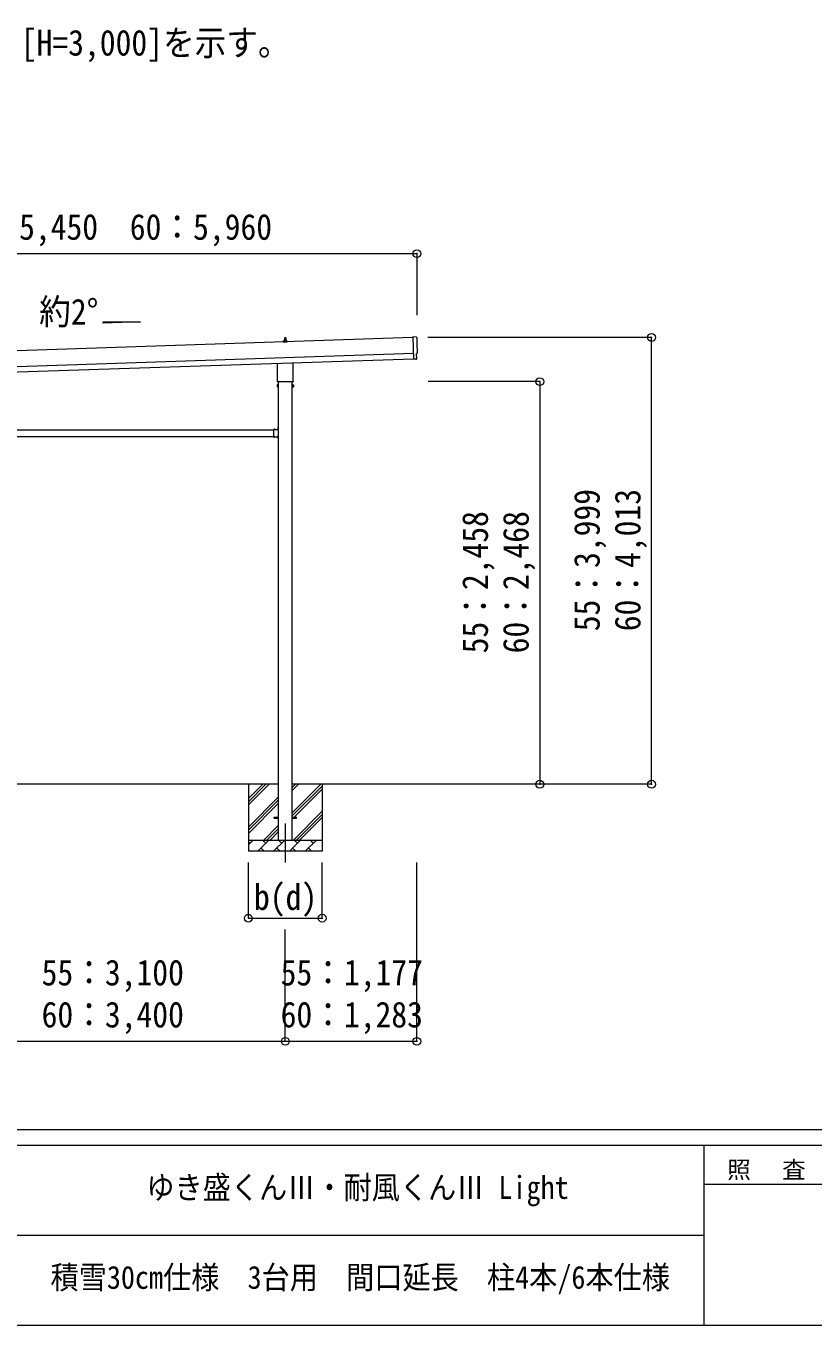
# Model space of a CAD drawing. Units: millimetres at full size, sheet at 1:70; details may follow other scales. Extents: x -19675 to 19675, y -13580 to 13580.
# Drawn here: x 238 to 7280, y -13580 to -1953 of the extents above; entities that cross this region are included whole.
import ezdxf
from ezdxf.enums import TextEntityAlignment as Align

# ---------------------------------------------------------------- set-up
doc = ezdxf.new("R2010")
doc.units = ezdxf.units.MM
doc.header["$LTSCALE"] = 70
doc.header["$PDMODE"] = 32
doc.header["$PDSIZE"] = 70
doc.linetypes.add('CHAIN1', pattern=[8, 5, -1, 1, -1])
doc.linetypes.add('USER3', pattern=[4, 3, -1])
for name, color, linetype, lineweight in [('0-1_Defpoints', 7, 'CHAIN1', 9), ('0-2_TEXT1', 4, 'Continuous', 9), ('0-3_SHAPE', 7, 'Continuous', 9), ('0-7_PARTS2', 7, 'Continuous', 9), ('0-8_TABLE1', 6, 'Continuous', 9), ('0-D', 7, 'Continuous', 9), ('F-0', 7, 'Continuous', 9)]:
    doc.layers.add(name, color=color, linetype=linetype, lineweight=lineweight)
doc.styles.add('ＭＳ ゴシック', font='')
doc.styles.get('ＭＳ ゴシック').set_extended_font_data('MS Gothic')

msp = doc.modelspace()

# ---------------------------------------------------------------- linework, layer by layer
at = {"layer": '0-1_Defpoints'}
msp.add_line((2558.1, -9089.88), (2558.1, -9438.88), dxfattribs=at)
at = {"layer": '0-2_TEXT1'}
for p, q in [((3699.47, -4741.8), (-1683.54, -4921.23)), ((2552.1, -4767.28), (2552.83, -4743.76)), ((2553.83, -4742.78), (2562.38, -4742.78)), ((2563.38, -4743.76), (2564.1, -4767.28)), ((3699.3, -4736.71), (3705.92, -4935.46)), ((3729.47, -4737.28), (3699.3, -4736.71)), ((-1678.88, -5061.15), (3704.13, -4881.72)), ((2539.85, -4782.78), (2539.85, -4775.07)), ((2576.35, -4782.78), (2539.85, -4782.78)), ((2540.24, -4774.28), (2575.97, -4774.28)), ((2540.62, -4774.1), (2547.34, -4772.47)), ((2547.72, -4772.28), (2568.49, -4772.28)), ((2548.1, -4771.5), (2548.1, -4767.28)), ((2549.1, -4767.28), (2567.1, -4767.28)), ((2568.1, -4771.5), (2568.1, -4767.28)), ((2575.59, -4774.1), (2568.87, -4772.47)), ((2576.35, -4782.78), (2576.35, -4775.07)), ((-1677.21, -5111.12), (3705.8, -4931.69)), ((2489.8, -5126.77), (2489.8, -4972.22)), ((2626.4, -4967.67), (2626.4, -5126.77)), ((3724.11, -4933.95), (3705.92, -4935.46)), ((3724.79, -4934.55), (3724.11, -4933.95)), ((3725.54, -4934.8), (3732.45, -4934.21)), ((3733.62, -4884.12), (3734.13, -4884.11)), ((3735.19, -4931.13), (3733.62, -4884.12)), ((2484.1, -5165.04), (2484.86, -5163.73)), ((2484.1, -5165.04), (2484.1, -5182.04)), ((2484.1, -5182.04), (2484.86, -5183.36)), ((2491.1, -5163.73), (2484.86, -5163.73)), ((2491.1, -5168.64), (2484.86, -5168.64)), ((2491.1, -5178.45), (2484.86, -5178.45)), ((2491.1, -5183.36), (2484.86, -5183.36)), ((2488.1, -5135.54), (2488.1, -5130.04)), ((2626.04, -5139.04), (2490.17, -5139.04)), ((2491.1, -5183.36), (2491.1, -5163.73)), ((2491.1, -5164.34), (2493.6, -5164.34)), ((2493.6, -5182.74), (2491.1, -5182.74)), ((2495.6, -5184.04), (2493.6, -5184.04)), ((2495.6, -5139.04), (2495.6, -9239.88)), ((2620.6, -9239.88), (2620.6, -5139.04)), ((2620.6, -5184.04), (2622.6, -5184.04)), ((2625.1, -5164.34), (2622.6, -5164.34)), ((2622.6, -5182.74), (2625.1, -5182.74)), ((2625.1, -5183.36), (2625.1, -5163.73)), ((2625.1, -5163.73), (2631.34, -5163.73)), ((2625.1, -5168.64), (2631.34, -5168.64)), ((2625.1, -5178.45), (2631.34, -5178.45)), ((2625.1, -5183.36), (2631.34, -5183.36)), ((2628.1, -5130.04), (2628.1, -5135.54)), ((2632.1, -5165.04), (2631.34, -5163.73)), ((2632.1, -5182.04), (2631.34, -5183.36)), ((2632.1, -5165.04), (2632.1, -5182.04)), ((-437.4, -5566.88), (2453.6, -5566.88)), ((2453.6, -5563.88), (2453.6, -5629.88)), ((2453.6, -5563.88), (2493.6, -5563.88)), ((2456.7, -5563.37), (2456.7, -5563.88)), ((2489.6, -5566.88), (2495.1, -5566.88)), ((2493.09, -5547.98), (2493.6, -5547.98)), ((2493.6, -5543.88), (2495.6, -5543.88)), ((2493.6, -5543.88), (2493.6, -5563.88)), ((2495.6, -5550.88), (2493.6, -5550.88)), ((2495.6, -5556.88), (2493.6, -5556.88)), ((2493.6, -5567.88), (2493.6, -5625.88)), ((2495.1, -5566.88), (2495.1, -5626.88)), ((-437.4, -5626.88), (2453.6, -5626.88)), ((2453.6, -5629.88), (2493.6, -5629.88)), ((2456.7, -5630.39), (2456.7, -5629.88)), ((2489.6, -5626.88), (2495.1, -5626.88)), ((2493.6, -5627.88), (2489.6, -5627.88)), ((2493.09, -5633.98), (2493.6, -5633.98)), ((2493.6, -5629.88), (2493.6, -5649.88)), ((2495.6, -5636.88), (2493.6, -5636.88)), ((2495.6, -5642.88), (2493.6, -5642.88)), ((2493.6, -5649.88), (2495.6, -5649.88)), ((2458.1, -9035.38), (2495.6, -9035.38)), ((2458.1, -9044.38), (2458.1, -9035.38)), ((2458.1, -9044.38), (2495.6, -9044.38)), ((2620.6, -9035.38), (2658.1, -9035.38)), ((2620.6, -9044.38), (2658.1, -9044.38)), ((2658.1, -9044.38), (2658.1, -9035.38))]:
    msp.add_line(p, q, dxfattribs=at)
for points in [[(2493.6, -5184.04), (2493.6, -5163.04), (2495.6, -5163.04)], [(2622.6, -5184.04), (2622.6, -5163.04), (2620.6, -5163.04)], [(2456.7, -5563.37), (2468.5, -5563.37), (2468.5, -5563.88)], [(2493.6, -5567.88), (2489.6, -5567.88), (2489.6, -5565.88), (2493.6, -5565.88)], [(2493.09, -5547.98), (2493.09, -5559.78), (2493.6, -5559.78)], [(2456.7, -5630.39), (2468.5, -5630.39), (2468.5, -5629.88)], [(2493.6, -5625.88), (2489.6, -5625.88), (2489.6, -5627.88)], [(2493.09, -5633.98), (2493.09, -5645.78), (2493.6, -5645.78)]]:
    msp.add_lwpolyline(points, dxfattribs=at)
at = {"layer": '0-2_TEXT1', "linetype": 'USER3'}
for points in [[(2460.1, -5561.27), (2461.46, -5564.04), (2462.6, -5564.65)], [(2465.1, -5561.27), (2463.75, -5564.04), (2462.6, -5564.65)], [(2490.99, -5551.38), (2493.77, -5552.73), (2494.38, -5553.88)], [(2490.99, -5556.38), (2493.77, -5555.02), (2494.38, -5553.88)], [(2460.1, -5632.49), (2461.46, -5629.71), (2462.6, -5629.1)], [(2465.1, -5632.49), (2463.75, -5629.71), (2462.6, -5629.1)], [(2490.99, -5637.38), (2493.77, -5638.73), (2494.38, -5639.88)], [(2490.99, -5642.38), (2493.77, -5641.02), (2494.38, -5639.88)]]:
    msp.add_lwpolyline(points, dxfattribs=at)
at = {"layer": '0-2_TEXT1'}
for centre, radius, start, end in [((2552.19, -4767.92), 4.13, 90, 171.17633), ((2553.83, -4743.78), 1, 90, 178.60509), ((2561.44, -4767.28), 4.83, 133.60282, 180), ((2554.77, -4767.28), 4.83, 0, 46.39718), ((2562.38, -4743.78), 1, 1.39491, 90), ((2564.02, -4767.92), 4.13, 8.82367, 90), ((3729.38, -4741.78), 4.5, 1.09537, 88.91326), ((2540.85, -4775.07), 1, 103.62699, 180), ((2547.1, -4771.5), 1, 283.62699, 0), ((2549.1, -4768.28), 1, 90, 180), ((2567.1, -4768.28), 1, 0, 90), ((2569.1, -4771.5), 1, 180, 256.37301), ((2575.35, -4775.07), 1, 0, 76.37301), ((3733.98, -4879.61), 4.5, 271.90915, 2.73345), ((3725.46, -4933.81), 1, 228.4071, 274.90505), ((2500.34, -5173.54), 16.24, 162.41205, 197.58795), ((2488.45, -5166.18), 4.34, 145.61575, 214.38425), ((2488.45, -5180.9), 4.34, 145.61575, 214.38425), ((2492.1, -5130.04), 4, 125.09963, 180), ((2492.1, -5135.54), 4, 180, 194.47751), ((2492.1, -5135.54), 4, 194.47751, 241.04498), ((2624.1, -5135.54), 4, 298.95502, 345.52249), ((2624.1, -5130.04), 4, 0, 54.90037), ((2624.1, -5135.54), 4, 345.52249, 0), ((2615.86, -5173.54), 16.24, 342.41205, 17.58795), ((2627.76, -5166.18), 4.34, 325.61575, 34.38425), ((2627.76, -5180.9), 4.34, 325.61575, 34.38425), ((2462.6, -5569.11), 8.23, 44.2189, 135.7811), ((2498.84, -5553.88), 8.23, 134.2189, 225.7811), ((2493.6, -5563.88), 2, 270, 0), ((2462.6, -5624.64), 8.23, 224.2189, 315.7811), ((2498.84, -5639.88), 8.23, 134.2189, 225.7811), ((2493.6, -5629.88), 2, 0, 90)]:
    msp.add_arc(centre, radius, start, end, dxfattribs=at)
for centre, major_axis, ratio, start_param, end_param in [((8496.41, -4651.92), (-4760.73, -158.69), 0.99863, 6.26869281, 6.29765658), ((3732.18, -4931.22), (2.25, -2), 0.9974, 5.52523108, 7.04113953)]:
    msp.add_ellipse(centre, major_axis=major_axis, ratio=ratio, start_param=start_param, end_param=end_param, dxfattribs=at)
at = {"layer": '0-3_SHAPE'}
for p, q in [((2495.6, -8739.88), (-479.4, -8739.88)), ((2228.1, -8739.88), (2228.1, -9339.88)), ((2228.1, -8924.93), (2413.15, -8739.88)), ((2228.1, -8896.64), (2384.87, -8739.88)), ((2228.1, -8868.36), (2356.59, -8739.88)), ((2620.6, -8994.98), (2875.7, -8739.88)), ((2620.6, -8796.99), (2677.71, -8739.88)), ((2620.6, -8768.7), (2649.43, -8739.88)), ((3835.13, -8739.88), (2620.6, -8739.88)), ((2620.6, -9023.26), (2888.1, -8755.76)), ((2620.6, -9051.54), (2888.1, -8784.04)), ((2888.1, -8739.88), (2888.1, -9339.88)), ((2228.1, -9122.92), (2495.6, -8855.42)), ((2228.1, -9151.2), (2495.6, -8883.7)), ((2228.1, -9179.49), (2495.6, -8911.99)), ((2630.26, -9239.88), (2888.1, -8982.03)), ((2658.54, -9239.88), (2888.1, -9010.32)), ((2686.83, -9239.88), (2888.1, -9038.6)), ((2365.7, -9239.88), (2495.6, -9109.98)), ((2393.99, -9239.88), (2495.6, -9138.26)), ((2422.27, -9239.88), (2495.6, -9166.54)), ((2228.1, -9239.88), (2888.1, -9239.88)), ((2228.1, -9282.77), (2271, -9239.88)), ((2242.44, -9268.43), (2228.1, -9254.09)), ((2312.42, -9339.88), (2412.42, -9239.88)), ((2383.86, -9268.43), (2355.31, -9239.88)), ((2453.84, -9339.88), (2553.84, -9239.88)), ((2525.29, -9268.43), (2496.73, -9239.88)), ((2595.26, -9339.88), (2695.26, -9239.88)), ((2666.71, -9268.43), (2638.15, -9239.88)), ((2736.68, -9339.88), (2836.68, -9239.88)), ((2808.13, -9268.43), (2779.57, -9239.88)), ((2884.82, -9239.88), (2888.1, -9236.59)), ((2888.1, -9339.88), (2228.1, -9339.88)), ((2340.97, -9311.32), (2369.52, -9339.88)), ((2482.39, -9311.32), (2510.95, -9339.88)), ((2623.81, -9311.32), (2652.37, -9339.88)), ((2765.24, -9311.32), (2793.79, -9339.88))]:
    msp.add_line(p, q, dxfattribs=at)
at = {"layer": '0-7_PARTS2', "color": 4}
for p, q in [((927.47, -4599.69), (1263.47, -4599.69)), ((927.47, -4612.11), (927.47, -4599.69)), ((1263.47, -4599.69), (927.47, -4612.11))]:
    msp.add_line(p, q, dxfattribs=at)
at = {"layer": '0-8_TABLE1'}
for p, q in [((-1714.54, -3990.76), (3735.13, -3990.76)), ((3735.13, -3990.76), (3735.13, -4540.76)), ((5835.13, -4740.76), (3834.13, -4740.76)), ((5835.13, -8739.88), (5835.13, -4740.76)), ((4835.13, -5136.54), (3835.13, -5136.54)), ((4835.13, -5136.54), (4835.13, -8739.88)), ((5835.13, -8739.88), (3835.13, -8739.88)), ((2228.1, -9938.88), (2228.1, -9438.88)), ((2888.1, -9938.88), (2888.1, -9438.88)), ((3735.13, -11040.88), (3735.13, -9438.88)), ((2228.1, -9938.88), (2888.1, -9938.88)), ((2558.1, -11040.88), (2558.1, -10040.88))]:
    msp.add_line(p, q, dxfattribs=at)
msp.add_lwpolyline([(-541.9, -11040.88), (2558.1, -11040.88), (3735.13, -11040.88)], dxfattribs=at)
for p in [(3735.13, -3990.76), (5835.13, -4740.76), (4835.13, -5136.54), (4835.13, -8739.88), (5835.13, -8739.88), (2228.1, -9938.88), (2888.1, -9938.88), (2558.1, -11040.88), (3735.13, -11040.88)]:
    msp.add_point(p, dxfattribs=at)
at = {"layer": 'F-0', "color": 5, "lineweight": 5}
for p, q in [((-19674.8, -11830), (18685.2, -11830)), ((-19674.8, -11970), (12462.77, -11970)), ((6302.76, -11970), (6302.76, -13580)), ((6302.76, -12320), (10502.76, -12320)), ((-8047.24, -12775), (6302.76, -12775)), ((-19674.8, -13580), (18685.2, -13580))]:
    msp.add_line(p, q, dxfattribs=at)

# ---------------------------------------------------------------- texts
at = {"layer": '0-7_PARTS2', "style": 'ＭＳ ゴシック', "width": 0.9}
msp.add_text('約2°', height=230.9, dxfattribs=at).set_placement((356.38, -4694.75), align=Align.BOTTOM_LEFT)
at = {"layer": '0-8_TABLE1', "color": 7, "style": 'ＭＳ ゴシック', "width": 0.9}
for s, p in [('55：5,450\u300060：5,960', (-389.7, -3935.76)), ('b(d)', (2278.1, -9933.88)), ('55：3,100', (378.1, -10609.84)), ('55：1,177', (2516.62, -10609.84)), ('60：3,400', (378.1, -10985.88)), ('60：1,283', (2516.62, -10985.88))]:
    msp.add_text(s, height=230.9, dxfattribs=at).set_placement(p, align=Align.BOTTOM_LEFT)
for s, p in [('55：3,999', (5440.62, -7370.32)), ('60：4,013', (5805.13, -7370.32)), ('55：2,458', (4440.62, -7568.21)), ('60：2,468', (4805.13, -7568.21))]:
    msp.add_text(s, height=230.9, rotation=90, dxfattribs=at).set_placement(p, align=Align.BOTTOM_LEFT)
at = {"layer": '0-D', "style": 'ＭＳ ゴシック', "width": 0.9}
msp.add_text('・高さ寸法は、H=2,355 (H=2,500) [H=3,000]を示す。', height=230.9, dxfattribs=at).set_placement((-4337.05, -2287.34), align=Align.BOTTOM_LEFT)
at = {"layer": 'F-0', "style": 'ＭＳ ゴシック', "width": 0.9}
for s, p in [('ゆき盛くんⅢ・耐風くんⅢ Light', (1315.26, -12512.5)), ('積雪30cm仕様\u30003台用\u3000間口延長\u3000柱4本/6本仕様', (457.76, -13317.5))]:
    msp.add_text(s, height=205.3, dxfattribs=at).set_placement(p, align=Align.BOTTOM_LEFT)
at = {"layer": 'F-0', "insert": (6512.77, -12285), "char_height": 154, "attachment_point": 7, "style": 'ＭＳ ゴシック'}
msp.add_mtext('\\T1.17;照\u3000査', dxfattribs=at)

doc.saveas('drawing.dxf')
